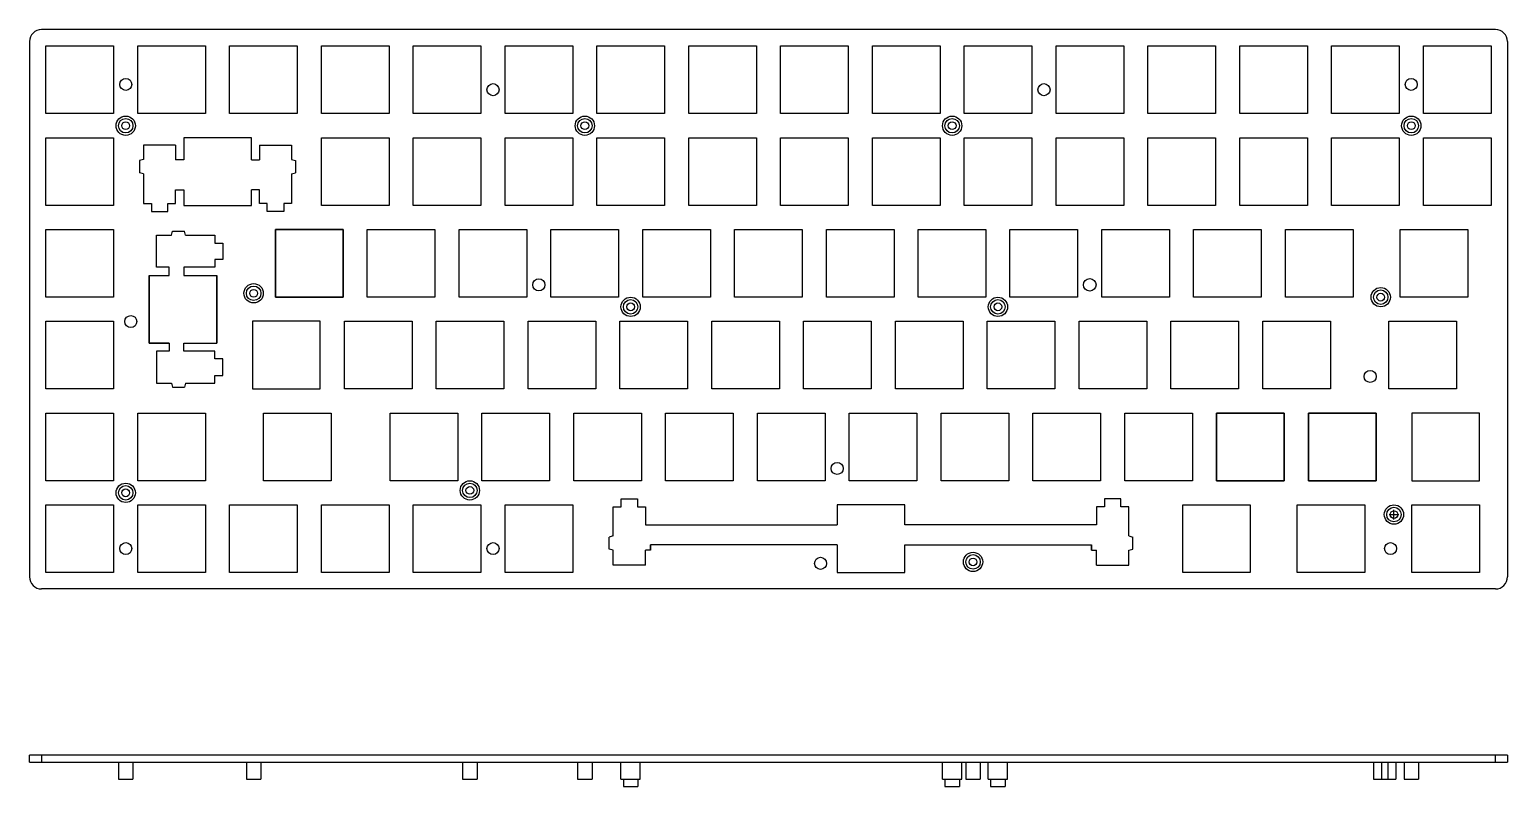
# Model space of a CAD drawing. Header units: millimetres. Extents: x 3312 to 4005, y -1967 to -1787.
# Drawn here: x 3699.7 to 4005.5, y -1966.8 to -1810.2 of the extents above; entities that cross this region are included whole.
import ezdxf

# ---------------------------------------------------------------- set-up
doc = ezdxf.new("R2010")
doc.units = ezdxf.units.MM
doc.header["$LTSCALE"] = 46.255
doc.linetypes.add('HIDDEN', pattern=[0.2, 0.1, -0.1])
doc.layers.get('0').update_dxf_attribs({"linetype": 'CONTINUOUS'})
for name, color, linetype in [('01___PRT_ALL_DTM_PLN', 7, 'CONTINUOUS'), ('biaozhu', 3, 'CONTINUOUS'), ('BORDER', 5, 'CONTINUOUS'), ('bottom', 8, 'HIDDEN')]:
    doc.layers.add(name, color=color, linetype=linetype)

msp = doc.modelspace()

# ---------------------------------------------------------------- linework, layer by layer
at = {"color": 7, "linetype": 'Continuous'}
for p, q in [((4002.98, -1810.157), (3702.18, -1810.157)), ((3699.68, -1812.657), (3699.68, -1923.457)), ((4005.48, -1812.657), (4005.48, -1923.457)), ((3703.08, -1827.557), (3703.08, -1813.557)), ((3703.08, -1813.557), (3717.08, -1813.557)), ((3703.08, -1813.557), (3717.08, -1813.557)), ((3703.08, -1827.557), (3703.08, -1813.557)), ((3717.08, -1813.557), (3717.08, -1827.557)), ((3717.08, -1813.557), (3717.08, -1827.557)), ((3722.08, -1827.557), (3722.08, -1813.557)), ((3722.08, -1813.557), (3736.08, -1813.557)), ((3736.08, -1813.557), (3736.08, -1827.557)), ((3741.08, -1827.557), (3741.08, -1813.557)), ((3741.08, -1813.557), (3755.08, -1813.557)), ((3755.08, -1813.557), (3755.08, -1827.557)), ((3760.08, -1827.557), (3760.08, -1813.557)), ((3760.08, -1813.557), (3774.08, -1813.557)), ((3774.08, -1813.557), (3774.08, -1827.557)), ((3779.08, -1827.557), (3779.08, -1813.557)), ((3779.08, -1813.557), (3793.08, -1813.557)), ((3793.08, -1813.557), (3793.08, -1827.557)), ((3798.08, -1827.557), (3798.08, -1813.557)), ((3798.08, -1813.557), (3812.08, -1813.557)), ((3812.08, -1813.557), (3812.08, -1827.557)), ((3817.08, -1827.557), (3817.08, -1813.557)), ((3817.08, -1813.557), (3831.08, -1813.557)), ((3831.08, -1813.557), (3831.08, -1827.557)), ((3836.08, -1827.557), (3836.08, -1813.557)), ((3836.08, -1813.557), (3850.08, -1813.557)), ((3850.08, -1813.557), (3850.08, -1827.557)), ((3855.08, -1827.557), (3855.08, -1813.557)), ((3855.08, -1813.557), (3869.08, -1813.557)), ((3869.08, -1813.557), (3869.08, -1827.557)), ((3874.08, -1827.557), (3874.08, -1813.557)), ((3874.08, -1813.557), (3888.08, -1813.557)), ((3888.08, -1813.557), (3888.08, -1827.557)), ((3893.08, -1827.557), (3893.08, -1813.557)), ((3893.08, -1813.557), (3907.08, -1813.557)), ((3907.08, -1813.557), (3907.08, -1827.557)), ((3912.08, -1813.557), (3926.08, -1813.557)), ((3912.08, -1827.557), (3912.08, -1813.557)), ((3926.08, -1813.557), (3926.08, -1827.557)), ((3931.08, -1813.557), (3945.08, -1813.557)), ((3931.08, -1827.557), (3931.08, -1813.557)), ((3945.08, -1813.557), (3945.08, -1827.557)), ((3950.08, -1813.557), (3964.08, -1813.557)), ((3950.08, -1827.557), (3950.08, -1813.557)), ((3964.08, -1813.557), (3964.08, -1827.557)), ((3969.08, -1813.557), (3983.08, -1813.557)), ((3969.08, -1827.557), (3969.08, -1813.557)), ((3983.08, -1813.557), (3983.08, -1827.557)), ((3988.08, -1813.557), (4002.08, -1813.557)), ((3988.08, -1827.557), (3988.08, -1813.557)), ((4002.08, -1813.557), (4002.08, -1827.557)), ((3717.08, -1827.557), (3703.08, -1827.557)), ((3717.08, -1827.557), (3703.08, -1827.557)), ((3736.08, -1827.557), (3722.08, -1827.557)), ((3755.08, -1827.557), (3741.08, -1827.557)), ((3774.08, -1827.557), (3760.08, -1827.557)), ((3793.08, -1827.557), (3779.08, -1827.557)), ((3812.08, -1827.557), (3798.08, -1827.557)), ((3831.08, -1827.557), (3817.08, -1827.557)), ((3850.08, -1827.557), (3836.08, -1827.557)), ((3869.08, -1827.557), (3855.08, -1827.557)), ((3888.08, -1827.557), (3874.08, -1827.557)), ((3907.08, -1827.557), (3893.08, -1827.557)), ((3926.08, -1827.557), (3912.08, -1827.557)), ((3945.08, -1827.557), (3931.08, -1827.557)), ((3964.08, -1827.557), (3950.08, -1827.557)), ((3983.08, -1827.557), (3969.08, -1827.557)), ((4002.08, -1827.557), (3988.08, -1827.557)), ((3703.08, -1846.557), (3703.08, -1832.557)), ((3703.08, -1832.557), (3717.08, -1832.557)), ((3717.08, -1832.557), (3717.08, -1846.557)), ((3760.08, -1846.557), (3760.08, -1832.557)), ((3760.08, -1832.557), (3774.08, -1832.557)), ((3774.08, -1832.557), (3774.08, -1846.557)), ((3779.08, -1846.557), (3779.08, -1832.557)), ((3779.08, -1832.557), (3793.08, -1832.557)), ((3793.08, -1832.557), (3793.08, -1846.557)), ((3798.08, -1846.557), (3798.08, -1832.557)), ((3798.08, -1832.557), (3812.08, -1832.557)), ((3812.08, -1832.557), (3812.08, -1846.557)), ((3817.08, -1846.557), (3817.08, -1832.557)), ((3817.08, -1832.557), (3831.08, -1832.557)), ((3831.08, -1832.557), (3831.08, -1846.557)), ((3836.08, -1846.557), (3836.08, -1832.557)), ((3836.08, -1832.557), (3850.08, -1832.557)), ((3850.08, -1832.557), (3850.08, -1846.557)), ((3855.08, -1846.557), (3855.08, -1832.557)), ((3855.08, -1832.557), (3869.08, -1832.557)), ((3869.08, -1832.557), (3869.08, -1846.557)), ((3874.08, -1846.557), (3874.08, -1832.557)), ((3874.08, -1832.557), (3888.08, -1832.557)), ((3888.08, -1832.557), (3888.08, -1846.557)), ((3893.08, -1846.557), (3893.08, -1832.557)), ((3893.08, -1832.557), (3907.08, -1832.557)), ((3907.08, -1832.557), (3907.08, -1846.557)), ((3912.08, -1832.557), (3926.08, -1832.557)), ((3912.08, -1846.557), (3912.08, -1832.557)), ((3926.08, -1832.557), (3926.08, -1846.557)), ((3931.08, -1832.557), (3945.08, -1832.557)), ((3931.08, -1846.557), (3931.08, -1832.557)), ((3945.08, -1832.557), (3945.08, -1846.557)), ((3950.08, -1832.557), (3964.08, -1832.557)), ((3950.08, -1846.557), (3950.08, -1832.557)), ((3964.08, -1832.557), (3964.08, -1846.557)), ((3969.08, -1832.557), (3983.08, -1832.557)), ((3969.08, -1846.557), (3969.08, -1832.557)), ((3983.08, -1832.557), (3983.08, -1846.557)), ((3988.08, -1832.557), (4002.08, -1832.557)), ((3988.08, -1846.557), (3988.08, -1832.557)), ((4002.08, -1832.557), (4002.08, -1846.557)), ((3717.08, -1846.557), (3703.08, -1846.557)), ((3774.08, -1846.557), (3760.08, -1846.557)), ((3793.08, -1846.557), (3779.08, -1846.557)), ((3812.08, -1846.557), (3798.08, -1846.557)), ((3831.08, -1846.557), (3817.08, -1846.557)), ((3850.08, -1846.557), (3836.08, -1846.557)), ((3869.08, -1846.557), (3855.08, -1846.557)), ((3888.08, -1846.557), (3874.08, -1846.557)), ((3907.08, -1846.557), (3893.08, -1846.557)), ((3926.08, -1846.557), (3912.08, -1846.557)), ((3945.08, -1846.557), (3931.08, -1846.557)), ((3964.08, -1846.557), (3950.08, -1846.557)), ((3983.08, -1846.557), (3969.08, -1846.557)), ((4002.08, -1846.557), (3988.08, -1846.557)), ((3703.08, -1865.557), (3703.08, -1851.557)), ((3703.08, -1851.557), (3717.08, -1851.557)), ((3717.08, -1851.557), (3717.08, -1865.557)), ((3750.55, -1865.557), (3750.55, -1851.557)), ((3750.55, -1851.557), (3764.55, -1851.557)), ((3764.55, -1851.557), (3764.55, -1865.557)), ((3769.55, -1865.557), (3769.55, -1851.557)), ((3769.55, -1851.557), (3783.55, -1851.557)), ((3769.55, -1851.557), (3783.55, -1851.557)), ((3769.55, -1865.557), (3769.55, -1851.557)), ((3783.55, -1851.557), (3783.55, -1865.557)), ((3783.55, -1851.557), (3783.55, -1865.557)), ((3788.55, -1865.557), (3788.55, -1851.557)), ((3788.55, -1851.557), (3802.55, -1851.557)), ((3802.55, -1851.557), (3802.55, -1865.557)), ((3807.55, -1865.557), (3807.55, -1851.557)), ((3807.55, -1851.557), (3821.55, -1851.557)), ((3821.55, -1851.557), (3821.55, -1865.557)), ((3826.55, -1865.557), (3826.55, -1851.557)), ((3826.55, -1851.557), (3840.55, -1851.557)), ((3840.55, -1851.557), (3840.55, -1865.557)), ((3845.55, -1865.557), (3845.55, -1851.557)), ((3845.55, -1851.557), (3859.55, -1851.557)), ((3859.55, -1851.557), (3859.55, -1865.557)), ((3864.55, -1865.557), (3864.55, -1851.557)), ((3864.55, -1851.557), (3878.55, -1851.557)), ((3878.55, -1851.557), (3878.55, -1865.557)), ((3883.55, -1851.557), (3897.55, -1851.557)), ((3883.55, -1865.557), (3883.55, -1851.557)), ((3897.55, -1851.557), (3897.55, -1865.557)), ((3902.55, -1851.557), (3916.55, -1851.557)), ((3902.55, -1865.557), (3902.55, -1851.557)), ((3916.55, -1851.557), (3916.55, -1865.557)), ((3921.55, -1851.557), (3935.55, -1851.557)), ((3921.55, -1865.557), (3921.55, -1851.557)), ((3935.55, -1851.557), (3935.55, -1865.557)), ((3940.55, -1851.557), (3954.55, -1851.557)), ((3940.55, -1865.557), (3940.55, -1851.557)), ((3954.55, -1851.557), (3954.55, -1865.557)), ((3959.55, -1851.557), (3973.55, -1851.557)), ((3959.55, -1865.557), (3959.55, -1851.557)), ((3973.55, -1851.557), (3973.55, -1865.557)), ((3983.315, -1851.557), (3997.315, -1851.557)), ((3983.315, -1865.557), (3983.315, -1851.557)), ((3997.315, -1851.557), (3997.315, -1865.557)), ((3717.08, -1865.557), (3703.08, -1865.557)), ((3764.55, -1865.557), (3750.55, -1865.557)), ((3783.55, -1865.557), (3769.55, -1865.557)), ((3783.55, -1865.557), (3769.55, -1865.557)), ((3802.55, -1865.557), (3788.55, -1865.557)), ((3821.55, -1865.557), (3807.55, -1865.557)), ((3840.55, -1865.557), (3826.55, -1865.557)), ((3859.55, -1865.557), (3845.55, -1865.557)), ((3878.55, -1865.557), (3864.55, -1865.557)), ((3897.55, -1865.557), (3883.55, -1865.557)), ((3916.55, -1865.557), (3902.55, -1865.557)), ((3935.55, -1865.557), (3921.55, -1865.557)), ((3954.55, -1865.557), (3940.55, -1865.557)), ((3973.55, -1865.557), (3959.55, -1865.557)), ((3997.315, -1865.557), (3983.315, -1865.557)), ((3703.08, -1884.557), (3703.08, -1870.557)), ((3703.08, -1870.557), (3717.08, -1870.557)), ((3717.08, -1870.557), (3717.08, -1884.557)), ((3764.835, -1884.557), (3764.835, -1870.557)), ((3764.835, -1870.557), (3778.835, -1870.557)), ((3764.835, -1870.557), (3778.835, -1870.557)), ((3764.835, -1884.557), (3764.835, -1870.557)), ((3778.835, -1870.557), (3778.835, -1884.557)), ((3778.835, -1870.557), (3778.835, -1884.557)), ((3783.835, -1884.557), (3783.835, -1870.557)), ((3783.835, -1870.557), (3797.835, -1870.557)), ((3797.835, -1870.557), (3797.835, -1884.557)), ((3802.835, -1884.557), (3802.835, -1870.557)), ((3802.835, -1870.557), (3816.835, -1870.557)), ((3816.835, -1870.557), (3816.835, -1884.557)), ((3821.835, -1884.557), (3821.835, -1870.557)), ((3821.835, -1870.557), (3835.835, -1870.557)), ((3835.835, -1870.557), (3835.835, -1884.557)), ((3840.835, -1884.557), (3840.835, -1870.557)), ((3840.835, -1870.557), (3854.835, -1870.557)), ((3854.835, -1870.557), (3854.835, -1884.557)), ((3859.835, -1870.557), (3873.835, -1870.557)), ((3859.835, -1884.557), (3859.835, -1870.557)), ((3873.835, -1870.557), (3873.835, -1884.557)), ((3878.835, -1870.557), (3892.835, -1870.557)), ((3878.835, -1884.557), (3878.835, -1870.557)), ((3892.835, -1870.557), (3892.835, -1884.557)), ((3897.835, -1870.557), (3911.835, -1870.557)), ((3897.835, -1884.557), (3897.835, -1870.557)), ((3911.835, -1870.557), (3911.835, -1884.557)), ((3916.835, -1870.557), (3930.835, -1870.557)), ((3916.835, -1884.557), (3916.835, -1870.557)), ((3930.835, -1870.557), (3930.835, -1884.557)), ((3935.835, -1870.557), (3949.835, -1870.557)), ((3935.835, -1884.557), (3935.835, -1870.557)), ((3949.835, -1870.557), (3949.835, -1884.557)), ((3954.835, -1870.557), (3968.835, -1870.557)), ((3954.835, -1884.557), (3954.835, -1870.557)), ((3968.835, -1870.557), (3968.835, -1884.557)), ((3980.935, -1870.557), (3994.935, -1870.557)), ((3980.935, -1884.557), (3980.935, -1870.557)), ((3994.935, -1870.557), (3994.935, -1884.557)), ((3717.08, -1884.557), (3703.08, -1884.557)), ((3778.835, -1884.557), (3764.835, -1884.557)), ((3778.835, -1884.557), (3764.835, -1884.557)), ((3797.835, -1884.557), (3783.835, -1884.557)), ((3816.835, -1884.557), (3802.835, -1884.557)), ((3835.835, -1884.557), (3821.835, -1884.557)), ((3854.835, -1884.557), (3840.835, -1884.557)), ((3873.835, -1884.557), (3859.835, -1884.557)), ((3892.835, -1884.557), (3878.835, -1884.557)), ((3911.835, -1884.557), (3897.835, -1884.557)), ((3930.835, -1884.557), (3916.835, -1884.557)), ((3949.835, -1884.557), (3935.835, -1884.557)), ((3968.835, -1884.557), (3954.835, -1884.557)), ((3994.935, -1884.557), (3980.935, -1884.557)), ((3703.08, -1903.557), (3703.08, -1889.557)), ((3703.08, -1889.557), (3717.08, -1889.557)), ((3717.08, -1889.557), (3717.08, -1903.557)), ((3722.08, -1903.557), (3722.08, -1889.557)), ((3722.08, -1889.557), (3736.08, -1889.557)), ((3736.08, -1889.557), (3736.08, -1903.557)), ((3748.11, -1903.557), (3748.11, -1889.557)), ((3748.11, -1889.557), (3762.11, -1889.557)), ((3762.11, -1889.557), (3762.11, -1903.557)), ((3774.285, -1903.557), (3774.285, -1889.557)), ((3774.285, -1889.557), (3788.285, -1889.557)), ((3788.285, -1889.557), (3788.285, -1903.557)), ((3793.285, -1903.557), (3793.285, -1889.557)), ((3793.285, -1889.557), (3807.285, -1889.557)), ((3807.285, -1889.557), (3807.285, -1903.557)), ((3812.285, -1903.557), (3812.285, -1889.557)), ((3812.285, -1889.557), (3826.285, -1889.557)), ((3826.285, -1889.557), (3826.285, -1903.557)), ((3831.285, -1903.557), (3831.285, -1889.557)), ((3831.285, -1889.557), (3845.285, -1889.557)), ((3845.285, -1889.557), (3845.285, -1903.557)), ((3850.285, -1889.557), (3864.285, -1889.557)), ((3850.285, -1903.557), (3850.285, -1889.557)), ((3864.285, -1889.557), (3864.285, -1903.557)), ((3869.285, -1889.557), (3883.285, -1889.557)), ((3869.285, -1903.557), (3869.285, -1889.557)), ((3883.285, -1889.557), (3883.285, -1903.557)), ((3888.285, -1889.557), (3902.285, -1889.557)), ((3888.285, -1903.557), (3888.285, -1889.557)), ((3902.285, -1889.557), (3902.285, -1903.557)), ((3907.285, -1889.557), (3921.285, -1889.557)), ((3907.285, -1903.557), (3907.285, -1889.557)), ((3921.285, -1889.557), (3921.285, -1903.557)), ((3926.285, -1889.557), (3940.285, -1889.557)), ((3926.285, -1903.557), (3926.285, -1889.557)), ((3940.285, -1889.557), (3940.285, -1903.557)), ((3945.285, -1889.557), (3959.285, -1889.557)), ((3945.285, -1903.557), (3945.285, -1889.557)), ((3945.285, -1889.557), (3945.285, -1903.557)), ((3959.285, -1889.557), (3945.285, -1889.557)), ((3959.285, -1889.557), (3959.285, -1903.557)), ((3959.285, -1903.557), (3959.285, -1889.557)), ((3717.08, -1903.557), (3703.08, -1903.557)), ((3736.08, -1903.557), (3722.08, -1903.557)), ((3762.11, -1903.557), (3748.11, -1903.557)), ((3788.285, -1903.557), (3774.285, -1903.557)), ((3807.285, -1903.557), (3793.285, -1903.557)), ((3826.285, -1903.557), (3812.285, -1903.557)), ((3845.285, -1903.557), (3831.285, -1903.557)), ((3864.285, -1903.557), (3850.285, -1903.557)), ((3883.285, -1903.557), (3869.285, -1903.557)), ((3902.285, -1903.557), (3888.285, -1903.557)), ((3921.285, -1903.557), (3907.285, -1903.557)), ((3940.285, -1903.557), (3926.285, -1903.557)), ((3959.285, -1903.557), (3945.285, -1903.557)), ((3945.285, -1903.557), (3959.285, -1903.557)), ((3703.08, -1922.557), (3703.08, -1908.557)), ((3703.08, -1908.557), (3717.08, -1908.557)), ((3717.08, -1908.557), (3717.08, -1922.557)), ((3722.08, -1922.557), (3722.08, -1908.557)), ((3722.08, -1908.557), (3736.08, -1908.557)), ((3736.08, -1908.557), (3736.08, -1922.557)), ((3741.08, -1922.557), (3741.08, -1908.557)), ((3741.08, -1908.557), (3755.08, -1908.557)), ((3755.08, -1908.557), (3755.08, -1922.557)), ((3760.08, -1922.557), (3760.08, -1908.557)), ((3760.08, -1908.557), (3774.08, -1908.557)), ((3774.08, -1908.557), (3774.08, -1922.557)), ((3779.08, -1922.557), (3779.08, -1908.557)), ((3779.08, -1908.557), (3793.08, -1908.557)), ((3793.08, -1908.557), (3793.08, -1922.557)), ((3798.08, -1922.557), (3798.08, -1908.557)), ((3798.08, -1908.557), (3812.08, -1908.557)), ((3812.08, -1908.557), (3812.08, -1922.557)), ((3938.28, -1908.557), (3952.28, -1908.557)), ((3938.28, -1922.557), (3938.28, -1908.557)), ((3952.28, -1908.557), (3952.28, -1922.557)), ((3961.99, -1908.557), (3975.99, -1908.557)), ((3961.99, -1922.557), (3961.99, -1908.557)), ((3975.99, -1908.557), (3975.99, -1922.557)), ((3985.7, -1908.557), (3999.7, -1908.557)), ((3985.7, -1922.557), (3985.7, -1908.557)), ((3985.7, -1908.557), (3999.7, -1908.557)), ((3985.7, -1922.557), (3985.7, -1908.557)), ((3999.7, -1908.557), (3999.7, -1922.557)), ((3717.08, -1922.557), (3703.08, -1922.557)), ((3736.08, -1922.557), (3722.08, -1922.557)), ((3755.08, -1922.557), (3741.08, -1922.557)), ((3774.08, -1922.557), (3760.08, -1922.557)), ((3793.08, -1922.557), (3779.08, -1922.557)), ((3812.08, -1922.557), (3798.08, -1922.557)), ((3952.28, -1922.557), (3938.28, -1922.557)), ((3975.99, -1922.557), (3961.99, -1922.557)), ((3999.7, -1922.557), (3985.7, -1922.557)), ((4002.98, -1925.957), (3702.18, -1925.957)), ((3699.68, -1961.839), (3699.68, -1960.339)), ((4005.48, -1960.339), (3699.68, -1960.339)), ((3699.68, -1961.839), (4005.48, -1961.839)), ((3699.68, -1961.839), (4005.48, -1961.839)), ((3702.18, -1960.339), (3702.18, -1961.839)), ((3718.08, -1961.839), (3718.08, -1965.339)), ((3721.08, -1961.839), (3721.08, -1965.339)), ((3744.55, -1961.839), (3744.55, -1965.339)), ((3747.55, -1961.839), (3747.55, -1965.339)), ((3789.285, -1961.839), (3789.285, -1965.339)), ((3792.285, -1961.839), (3792.285, -1965.339)), ((3813.08, -1961.839), (3813.08, -1965.339)), ((3816.08, -1961.839), (3816.08, -1965.339)), ((3893.4, -1961.839), (3893.4, -1965.339)), ((3896.4, -1961.839), (3896.4, -1965.339)), ((3977.765, -1961.839), (3977.765, -1965.339)), ((3979.4, -1961.839), (3979.4, -1965.339)), ((3980.765, -1961.839), (3980.765, -1965.339)), ((3982.4, -1961.839), (3982.4, -1965.339)), ((3984.08, -1961.839), (3984.08, -1965.339)), ((3987.08, -1961.839), (3987.08, -1965.339)), ((4002.98, -1961.839), (4002.98, -1960.339)), ((4005.48, -1960.339), (4005.48, -1961.839)), ((3718.08, -1965.339), (3721.08, -1965.339)), ((3744.55, -1965.339), (3747.55, -1965.339)), ((3789.285, -1965.339), (3792.285, -1965.339)), ((3813.08, -1965.339), (3816.08, -1965.339)), ((3893.4, -1965.339), (3896.4, -1965.339)), ((3977.765, -1965.339), (3980.765, -1965.339)), ((3979.4, -1965.339), (3982.4, -1965.339)), ((3984.08, -1965.339), (3987.08, -1965.339))]:
    msp.add_line(p, q, dxfattribs=at)
at = {"color": 6, "linetype": 'Continuous'}
for p, q in [((3750.55, -1851.557), (3764.55, -1851.557)), ((3750.55, -1865.557), (3750.55, -1851.557)), ((3764.55, -1851.557), (3750.55, -1851.557)), ((3750.55, -1851.557), (3750.55, -1865.557)), ((3764.55, -1851.557), (3764.55, -1865.557)), ((3764.55, -1865.557), (3764.55, -1851.557)), ((3764.55, -1865.557), (3750.55, -1865.557)), ((3750.55, -1865.557), (3764.55, -1865.557)), ((3759.835, -1870.557), (3745.835, -1870.557)), ((3745.835, -1870.557), (3745.835, -1884.557)), ((3759.835, -1884.557), (3759.835, -1870.557)), ((3745.835, -1884.557), (3759.835, -1884.557)), ((3985.7, -1889.557), (3985.7, -1903.557)), ((3999.7, -1889.557), (3985.7, -1889.557)), ((3999.7, -1903.557), (3999.7, -1889.557)), ((3985.7, -1903.557), (3999.7, -1903.557))]:
    msp.add_line(p, q, dxfattribs=at)
at = {"color": 1}
for p, q in [((3981, -1910.557), (3983, -1910.557)), ((3982, -1911.557), (3982, -1909.557))]:
    msp.add_line(p, q, dxfattribs=at)
at = {"color": 2, "linetype": 'Continuous'}
for p, q in [((3822.05, -1965.339), (3822.05, -1961.839)), ((3826.05, -1965.339), (3826.05, -1961.839)), ((3888.58, -1965.339), (3888.58, -1961.839)), ((3892.58, -1965.339), (3892.58, -1961.839)), ((3898.05, -1965.339), (3898.05, -1961.839)), ((3902.05, -1965.339), (3902.05, -1961.839)), ((3822.05, -1965.339), (3826.05, -1965.339)), ((3822.55, -1965.339), (3822.55, -1966.839)), ((3825.55, -1965.339), (3825.55, -1966.839)), ((3888.58, -1965.339), (3892.58, -1965.339)), ((3889.08, -1965.339), (3889.08, -1966.839)), ((3892.08, -1965.339), (3892.08, -1966.839)), ((3898.05, -1965.339), (3902.05, -1965.339)), ((3898.55, -1965.339), (3898.55, -1966.839)), ((3901.55, -1965.339), (3901.55, -1966.839)), ((3822.55, -1966.839), (3825.55, -1966.839)), ((3889.08, -1966.839), (3892.08, -1966.839)), ((3898.55, -1966.839), (3901.55, -1966.839))]:
    msp.add_line(p, q, dxfattribs=at)
at = {"color": 7, "linetype": 'Continuous'}
for centre, radius in [((3719.58, -1821.507), 1.25), ((3719.58, -1821.507), 1.25), ((3795.58, -1822.607), 1.25), ((3909.58, -1822.607), 1.25), ((3985.58, -1821.507), 1.25), ((3805.05, -1863.007), 1.25), ((3919.05, -1863.007), 1.3), ((3720.62, -1870.607), 1.25), ((3977.08, -1881.957), 1.25), ((3866.785, -1901.007), 1.25), ((3795.58, -1917.607), 1.25), ((3863.36, -1920.657), 1.25)]:
    msp.add_circle(centre, radius, dxfattribs=at)
at = {"color": 1, "linetype": 'Continuous'}
for centre, radius in [((3719.58, -1830.057), 2), ((3719.58, -1830.057), 1.5), ((3814.58, -1830.057), 2), ((3814.58, -1830.057), 1.5), ((3985.58, -1830.057), 2), ((3985.58, -1830.057), 1.5), ((3719.58, -1830.057), 0.8), ((3814.58, -1830.057), 0.8), ((3985.58, -1830.057), 0.8), ((3746.05, -1864.757), 2), ((3746.05, -1864.757), 1.5), ((3746.05, -1864.757), 0.8), ((3979.265, -1865.557), 2), ((3979.265, -1865.557), 1.5), ((3979.265, -1865.557), 0.8), ((3719.58, -1906.057), 2), ((3719.58, -1906.057), 1.5), ((3790.785, -1905.557), 2), ((3790.785, -1905.557), 1.5), ((3790.785, -1905.557), 0.8), ((3719.58, -1906.057), 0.8), ((3982, -1910.557), 2), ((3982, -1910.557), 1.5), ((3982, -1910.557), 0.8), ((3894.9, -1920.357), 2), ((3894.9, -1920.357), 1.5), ((3894.9, -1920.357), 0.8)]:
    msp.add_circle(centre, radius, dxfattribs=at)
at = {"color": 2, "linetype": 'Continuous'}
for centre, radius in [((3890.58, -1830.057), 2), ((3890.58, -1830.057), 1.5), ((3890.58, -1830.057), 0.8), ((3824.05, -1867.557), 2), ((3824.05, -1867.557), 1.5), ((3824.05, -1867.557), 0.8), ((3900.05, -1867.557), 2), ((3900.05, -1867.557), 1.5), ((3900.05, -1867.557), 0.8)]:
    msp.add_circle(centre, radius, dxfattribs=at)
at = {"color": 3, "linetype": 'Continuous'}
for centre in [(3719.58, -1917.607), (3981.3, -1917.607)]:
    msp.add_circle(centre, 1.25, dxfattribs=at)
at = {"color": 7, "linetype": 'Continuous'}
for centre, start, end in [((3702.18, -1812.657), 90, 180), ((4002.98, -1812.657), 0, 90), ((3702.18, -1923.457), 180, 270), ((4002.98, -1923.457), 270, 0)]:
    msp.add_arc(centre, 2.5, start, end, dxfattribs=at)
at = {"layer": '01___PRT_ALL_DTM_PLN', "color": 6}
for p, q in [((3724.416, -1861.054), (3728.596, -1861.054)), ((3728.596, -1859.379), (3725.926, -1859.379)), ((3728.596, -1861.054), (3728.596, -1859.379)), ((3738.026, -1859.379), (3731.616, -1859.379)), ((3731.616, -1859.379), (3731.616, -1861.054)), ((3731.616, -1861.054), (3738.416, -1861.054)), ((3724.416, -1875.054), (3728.596, -1875.054)), ((3728.596, -1876.729), (3725.926, -1876.729)), ((3728.596, -1875.054), (3728.596, -1876.729)), ((3731.616, -1875.054), (3738.416, -1875.054)), ((3731.616, -1876.729), (3731.616, -1875.054)), ((3738.026, -1876.729), (3731.616, -1876.729))]:
    msp.add_line(p, q, dxfattribs=at)
at = {"layer": 'biaozhu', "color": 1, "linetype": 'Continuous'}
for p, q in [((3723.255, -1834.067), (3723.255, -1837.092)), ((3723.255, -1834.067), (3723.255, -1837.092)), ((3729.905, -1834.067), (3723.255, -1834.067)), ((3729.905, -1834.067), (3729.905, -1837.157)), ((3731.58, -1832.557), (3731.58, -1837.157)), ((3745.58, -1832.557), (3731.58, -1832.557)), ((3745.58, -1837.157), (3745.58, -1832.557)), ((3747.255, -1834.067), (3747.255, -1837.157)), ((3747.255, -1834.067), (3753.905, -1834.067)), ((3753.905, -1834.067), (3753.905, -1837.092)), ((3753.905, -1834.067), (3753.905, -1837.092)), ((3722.43, -1837.292), (3722.43, -1839.792)), ((3731.58, -1837.157), (3729.905, -1837.157)), ((3745.58, -1837.157), (3747.255, -1837.157)), ((3754.73, -1837.292), (3754.73, -1839.792)), ((3723.255, -1840.02), (3723.255, -1846.167)), ((3753.905, -1840.02), (3753.905, -1846.167)), ((3729.905, -1843.357), (3731.58, -1843.357)), ((3729.905, -1846.167), (3729.905, -1843.357)), ((3731.58, -1843.357), (3731.58, -1846.557)), ((3745.58, -1846.557), (3745.58, -1843.357)), ((3747.255, -1843.357), (3745.58, -1843.357)), ((3747.255, -1846.167), (3747.255, -1843.357)), ((3723.255, -1846.167), (3724.88, -1846.167)), ((3724.88, -1846.167), (3724.88, -1847.817)), ((3728.28, -1847.817), (3728.28, -1846.167)), ((3728.28, -1846.167), (3729.905, -1846.167)), ((3731.58, -1846.557), (3745.58, -1846.557)), ((3748.88, -1846.167), (3747.255, -1846.167)), ((3748.88, -1847.817), (3748.88, -1846.167)), ((3752.28, -1846.167), (3752.28, -1847.817)), ((3753.905, -1846.167), (3752.28, -1846.167)), ((3724.88, -1847.817), (3728.28, -1847.817)), ((3752.28, -1847.817), (3748.88, -1847.817)), ((3822.085, -1908.947), (3822.085, -1907.297)), ((3822.085, -1907.297), (3825.485, -1907.297)), ((3825.485, -1907.297), (3825.485, -1908.947)), ((3922.085, -1907.297), (3922.085, -1908.947)), ((3925.485, -1907.297), (3922.085, -1907.297)), ((3925.485, -1908.947), (3925.485, -1907.297)), ((3820.46, -1914.994), (3820.46, -1908.947)), ((3820.46, -1914.994), (3820.46, -1908.947)), ((3820.46, -1908.947), (3822.085, -1908.947)), ((3825.485, -1908.947), (3827.11, -1908.947)), ((3827.11, -1908.947), (3827.11, -1912.657)), ((3880.785, -1908.557), (3866.785, -1908.557)), ((3866.785, -1908.557), (3866.785, -1912.657)), ((3880.785, -1912.657), (3880.785, -1908.557)), ((3920.46, -1908.947), (3920.46, -1912.657)), ((3922.085, -1908.947), (3920.46, -1908.947)), ((3927.11, -1908.947), (3925.485, -1908.947)), ((3927.11, -1914.994), (3927.11, -1908.947)), ((3927.11, -1914.994), (3927.11, -1908.947)), ((3827.11, -1912.657), (3866.785, -1912.657)), ((3920.46, -1912.657), (3880.785, -1912.657)), ((3819.635, -1917.722), (3819.635, -1915.222)), ((3866.785, -1916.857), (3828.135, -1916.857)), ((3828.135, -1917.957), (3828.135, -1916.857)), ((3828.135, -1916.857), (3828.135, -1917.957)), ((3866.785, -1916.857), (3866.785, -1922.557)), ((3880.785, -1922.557), (3880.785, -1916.857)), ((3880.785, -1916.857), (3919.435, -1916.857)), ((3919.435, -1917.957), (3919.435, -1916.857)), ((3919.435, -1916.857), (3919.435, -1917.957)), ((3927.935, -1917.722), (3927.935, -1915.222)), ((3820.46, -1921.047), (3820.46, -1917.922)), ((3820.46, -1921.047), (3820.46, -1917.957)), ((3827.11, -1921.047), (3827.11, -1917.957)), ((3920.46, -1921.047), (3920.46, -1917.957)), ((3927.11, -1921.047), (3927.11, -1917.922)), ((3927.11, -1921.047), (3927.11, -1917.957)), ((3827.11, -1921.047), (3820.46, -1921.047)), ((3866.785, -1922.557), (3880.785, -1922.557)), ((3920.46, -1921.047), (3927.11, -1921.047))]:
    msp.add_line(p, q, dxfattribs=at)
at = {"layer": 'biaozhu', "color": 1}
for p, q in [((3723.255, -1837.092), (3722.43, -1837.292)), ((3722.43, -1837.292), (3722.43, -1839.792)), ((3753.905, -1837.092), (3754.73, -1837.292)), ((3754.73, -1837.292), (3754.73, -1839.792)), ((3723.255, -1840.02), (3722.43, -1839.792)), ((3753.905, -1840.02), (3754.73, -1839.792)), ((3820.46, -1914.994), (3819.635, -1915.222)), ((3819.635, -1917.722), (3819.635, -1915.222)), ((3927.11, -1914.994), (3927.935, -1915.222)), ((3927.935, -1917.722), (3927.935, -1915.222)), ((3820.46, -1917.922), (3819.635, -1917.722)), ((3828.135, -1917.957), (3827.11, -1917.957)), ((3919.435, -1917.957), (3920.46, -1917.957)), ((3927.11, -1917.922), (3927.935, -1917.722))]:
    msp.add_line(p, q, dxfattribs=at)
at = {"layer": 'biaozhu', "color": 6}
for p, q in [((3725.926, -1852.729), (3729.051, -1852.729)), ((3725.926, -1852.729), (3729.051, -1852.729)), ((3725.926, -1859.379), (3725.926, -1852.729)), ((3729.051, -1852.729), (3729.251, -1851.904)), ((3729.251, -1851.904), (3731.751, -1851.904)), ((3729.251, -1851.904), (3731.751, -1851.904)), ((3731.979, -1852.729), (3731.751, -1851.904)), ((3731.979, -1852.729), (3738.026, -1852.729)), ((3738.026, -1852.729), (3738.026, -1854.354)), ((3738.026, -1854.354), (3739.676, -1854.354)), ((3739.676, -1854.354), (3739.676, -1857.754)), ((3739.676, -1857.754), (3738.026, -1857.754)), ((3738.026, -1857.754), (3738.026, -1859.379)), ((3724.416, -1861.054), (3724.416, -1875.054)), ((3724.416, -1875.054), (3724.416, -1861.054)), ((3738.416, -1875.054), (3738.416, -1861.054)), ((3738.416, -1861.054), (3738.416, -1875.054)), ((3724.416, -1875.054), (3728.016, -1875.054)), ((3728.596, -1875.054), (3724.416, -1875.054)), ((3728.596, -1876.729), (3725.926, -1876.729)), ((3725.926, -1876.729), (3725.926, -1883.379)), ((3728.596, -1875.054), (3728.596, -1876.704)), ((3738.026, -1878.354), (3738.026, -1876.729)), ((3739.676, -1878.354), (3738.026, -1878.354)), ((3739.676, -1881.754), (3739.676, -1878.354)), ((3725.926, -1883.379), (3729.051, -1883.379)), ((3725.926, -1883.379), (3729.051, -1883.379)), ((3729.051, -1883.379), (3729.251, -1884.204)), ((3731.979, -1883.379), (3731.751, -1884.204)), ((3731.979, -1883.379), (3738.026, -1883.379)), ((3738.026, -1881.754), (3739.676, -1881.754)), ((3738.026, -1883.379), (3738.026, -1881.754)), ((3729.251, -1884.204), (3731.751, -1884.204)), ((3729.251, -1884.204), (3731.751, -1884.204))]:
    msp.add_line(p, q, dxfattribs=at)
at = {"layer": 'BORDER', "color": 6, "linetype": 'Continuous'}
for p, q in [((3964.285, -1889.557), (3978.285, -1889.557)), ((3964.285, -1903.557), (3964.285, -1889.557)), ((3964.285, -1889.557), (3964.285, -1903.557)), ((3978.285, -1889.557), (3964.285, -1889.557)), ((3978.285, -1889.557), (3978.285, -1903.557)), ((3978.285, -1903.557), (3978.285, -1889.557)), ((3978.285, -1903.557), (3964.285, -1903.557)), ((3964.285, -1903.557), (3978.285, -1903.557))]:
    msp.add_line(p, q, dxfattribs=at)
at = {"layer": 'bottom', "color": 7, "linetype": 'Continuous'}
for p, q in [((3985.7, -1908.557), (3999.7, -1908.557)), ((3985.7, -1922.557), (3985.7, -1908.557))]:
    msp.add_line(p, q, dxfattribs=at)
at = {"layer": 'bottom', "color": 1, "linetype": 'Continuous'}
for radius in [2, 1.5, 0.8]:
    msp.add_circle((3982, -1910.557), radius, dxfattribs=at)

doc.saveas('drawing.dxf')
